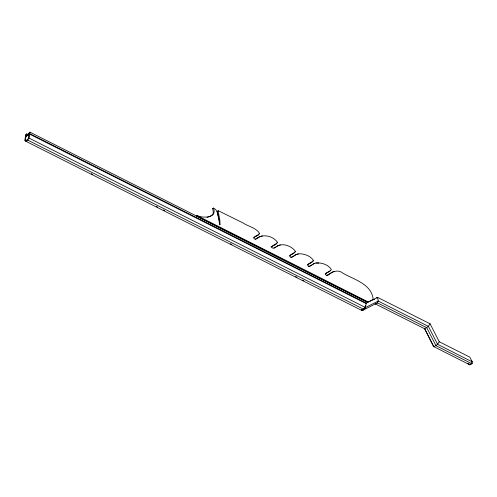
<?xml version="1.0" encoding="UTF-8"?>
<svg xmlns="http://www.w3.org/2000/svg" width="497" height="497" viewBox="0 0 497 497"><rect width="100%" height="100%" fill="white"/><g stroke="black" fill="none" stroke-linecap="round" stroke-linejoin="round"><path stroke-width="0.75" d="M219.413 224.526L219.146 220.357L217.301 211.442L218.338 210.728L243.139 222.998C248.357 226.533 256.44 227.893 259.658 233.528L258.558 234.77L255.955 236.15M25.571 135.799L29.702 133.637L366.208 303.083L377.565 297.355L430.073 323.796L439.292 341.762L469.802 357.126L472.15 361.698L471.901 363.761L469.833 364.841L433.471 346.465L424.407 328.262M376.912 297.945L377.565 297.355L378.236 301.083L377.428 302.872L362.151 310.619L25.645 141.167L24.85 140.235L25.807 134.32L26.496 133.96L27.882 134.656M26.179 135.929L26.496 133.96M28.932 134.488L29.248 132.519L29.938 132.159L367.792 302.282M25.645 141.167L27.708 140.086L28.981 138.067L29.938 132.159M366.208 303.083L365.488 307.519L364.214 309.538L362.151 310.619L361.356 309.681M470.05 364.73L470.162 364.053L469.833 364.841L467.851 363.531M471.783 363.257L471.678 363.879L471.678 363.208M218.071 210.809L219.836 219.997L220.022 224.433L217.319 212.66L215.978 209.97L214.288 208.473L213.424 208.081L212.641 208.56L213.343 212.523L212.809 214.673L209.827 216.437L207.087 217.357M468.093 363.58L468.41 363.58M258.968 233.888L257.868 235.131M255.433 239.361C261.789 233.199 273.195 235.597 277.606 242.567L275.214 244.518M277.084 246.127C283.041 242.573 292.186 246.27 295.553 251.606L293.155 253.557M291.298 254.526L289.54 256.129C291.59 259.397 295.224 253.992 297.796 253.905C303.332 253.24 310.731 255.731 313.501 260.639L311.103 262.59M469.814 364.102L469.522 364.674L469.994 364.034M430.073 323.796L428.377 326.336L424.718 328.803L375.049 303.773M433.471 346.465L433.682 346.142M439.292 341.762L437.602 344.297L433.937 346.769L424.718 328.803M271.027 247.139L271.281 246.823M276.717 243.387L275.816 244.17M294.665 252.426L293.764 253.209M330.555 270.498L329.66 271.281M325.125 273.94L325.492 273.617M328.542 274.847L332.369 272.021L334.164 271.319M311.712 262.242L313.501 260.639M276.897 246.319L274.027 248.14M274.704 247.736L277.773 245.767M253.706 237.467L256.005 236.118M271.654 246.506L275.897 244.157M289.602 255.539L291.901 254.197M307.55 264.578L309.842 263.236M259.825 236.727C258.291 237.74 254.886 240.722 253.644 238.057L255.402 236.454M295.715 254.799L291.975 257.173M313.663 263.839L309.923 266.212L308.121 266.603M309.246 263.565L307.488 265.168C309.538 268.436 313.172 263.025 315.744 262.944C321.279 262.279 328.679 264.771 331.443 269.678L329.051 271.629M325.957 273.288L327.79 272.269M327.194 272.604L325.554 273.89L325.616 274.785L326.759 275.282L328.554 274.891M273.953 245.158L271.971 246.462L271.617 247.394L272.915 248.171L274.717 247.779M25.645 135.308L29.783 133.14M25.49 136.29L29.621 134.128L366.127 303.58M219.332 224.793L220.022 224.433M276.916 242.927L277.606 242.567M294.864 251.967L295.553 251.606M365.09 307.065L365.606 306.798M375.365 303.953L377.428 302.872L426.786 327.722L436.006 345.688L471.901 363.761L471.759 363.164M471.336 361.176L471.771 360.952M255.315 236.479L256.645 235.789M291.211 254.557L293.845 253.197M309.159 263.596L310.482 262.901M327.101 272.629L329.741 271.269M256.614 235.814L257.955 235.118M310.451 262.925L311.793 262.23M275.245 244.493L273.903 245.189M291.845 254.222L293.193 253.532M309.793 263.261L311.141 262.565M327.74 272.3L329.089 271.604M372.7 299.871L374.452 299.324M368.352 301.94L367.177 302.151M213.424 208.081C217.574 218.189 203.043 218.345 197.067 215.592L367.948 301.828C369.768 301.455 371.831 300.486 373.148 299.175C371.57 284.122 354.355 279.674 343.346 273.456C337.593 268.517 331.679 272.269 326.616 275.636M212.666 208.467L213.288 208.672M260.111 236.584L262.459 235.951M278.059 245.624L280.407 244.99M296.007 254.663L298.355 254.029M313.955 263.696L315.055 263.304M217.382 211.169L218.146 211.213M290.72 257.558L291.329 257.434M316.303 263.062L318.77 263.174M471.895 361.686L437.602 344.297L428.377 326.336L378.236 301.083L365.488 307.519L364.531 307.475M198.402 216.53L196.377 215.953L221.445 228.763M471.417 361.431L472.15 361.698M376.875 297.715L377.211 297.883M377.981 301.114L378.466 301.356M222.109 229.098L233.391 234.783M234.056 235.112L295.348 265.976M296.019 266.317L363.549 300.318M364.077 300.586L365.662 301.387M26.335 134.948L28.416 135.992M28.981 138.067L365.488 307.519L365.059 307.245M27.708 140.086L364.214 309.538L363.568 308.749M24.85 140.235L26.925 141.278M91.318 173.702L92.703 174.404M156.406 206.479L157.791 207.174M163.333 209.964L164.718 210.66M230.496 243.785L231.875 244.481M295.578 276.556L296.964 277.258M302.505 280.047L303.891 280.743M363.599 308.705L364.438 309.19L363.767 308.68M364.463 307.581L365.133 308.09M363.543 308.761L363.997 309.65M361.878 309.55L362.369 310.507L362.083 309.693M471.895 361.866L472.082 362.276M471.777 363.034L471.945 363.406M374.173 299.449L373.427 299.517L373.495 299.865M362.027 309.718L362.151 310.619M361.996 309.743L362.015 310.457M365.413 305.375A2.858 1.361 -63.3 0 1 364.599 308.227M363.928 309.078A2.858 1.361 -63.3 0 1 362.661 309.743M27.397 139.651A2.858 1.361 -63.3 0 0 28.553 135.19A2.858 1.361 -63.3 0 0 25.521 138.172A2.858 1.361 -63.3 0 0 27.397 139.651"/></g></svg>
